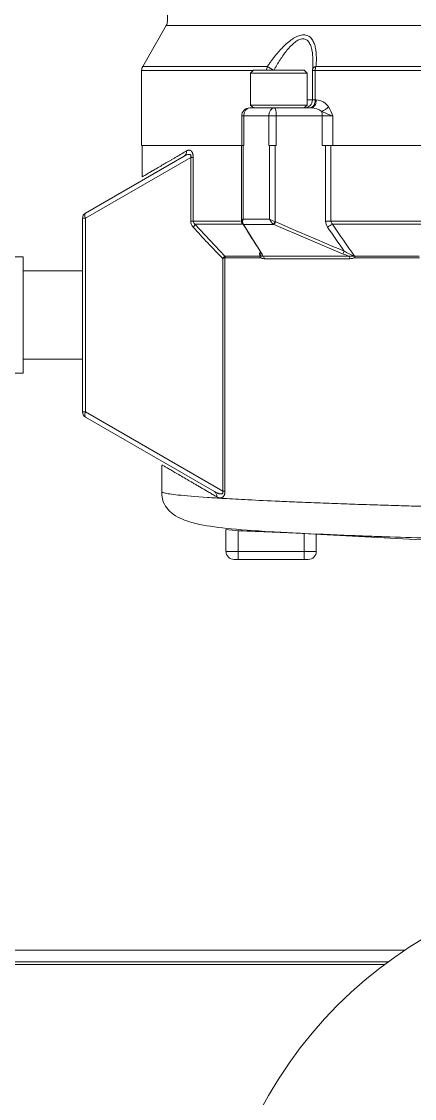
# Model space of a CAD drawing. Header units: millimetres. Extents: x 113490 to 142599, y -20467 to 115.
# Drawn here: x 133022.9 to 133122.3, y -7339.9 to -7067.3 of the extents above; entities that cross this region are included whole.
import ezdxf

# ---------------------------------------------------------------- set-up
doc = ezdxf.new("R2010")
doc.units = ezdxf.units.MM
doc.layers.add('DV1_0', color=7, linetype='Continuous')

msp = doc.modelspace()

# ---------------------------------------------------------------- linework, layer by layer
at = {"layer": 'DV1_0', "color": 7, "linetype": 'Continuous', "lineweight": 15}
for p, q in [((133059.78, -7047.15), (133059.78, -7067.31)), ((133059.51, -7068.32), (133053.54, -7078.67)), ((133053.26, -7079.68), (133053.26, -7098.69)), ((133081.56, -7079.64), (133080.85, -7080.36)), ((133080.85, -7080.36), (133095.14, -7080.36)), ((133080.85, -7080.36), (133080.85, -7088.46)), ((133081.56, -7079.64), (133094.42, -7079.64)), ((133095.14, -7080.36), (133094.42, -7079.64)), ((133095.14, -7088.46), (133095.14, -7080.36)), ((133096.51, -7079.68), (133096.51, -7087.14)), ((133082.23, -7089.17), (133080.62, -7089.17)), ((133080.85, -7088.46), (133095.14, -7088.46)), ((133080.85, -7088.46), (133081.56, -7089.17)), ((133082.23, -7089.17), (133085.13, -7089.17)), ((133086.83, -7089.17), (133085.13, -7089.17)), ((133096.15, -7089.17), (133086.83, -7089.17)), ((133094.42, -7089.17), (133095.14, -7088.46)), ((133078.59, -7091.2), (133078.59, -7098.69)), ((133064.02, -7101.37), (133039.06, -7115.78)), ((133078.53, -7098.69), (133053.26, -7098.69)), ((133053.39, -7098.69), (133053.39, -7106.6)), ((133078.53, -7098.69), (133078.94, -7098.69)), ((133078.53, -7098.69), (133078.53, -7117.97)), ((133079.14, -7098.69), (133078.94, -7098.69)), ((133085.65, -7098.69), (133085.44, -7098.69)), ((133085.65, -7098.69), (133087.08, -7098.69)), ((133087.08, -7098.69), (133087.35, -7098.69)), ((133098.94, -7098.69), (133101.63, -7098.69)), ((133101.63, -7098.69), (133261.49, -7098.69)), ((133038.3, -7117.1), (133038.3, -7166.14)), ((133086.72, -7118.67), (133079.09, -7118.67)), ((133083.73, -7126.09), (133079.09, -7118.67)), ((133083.36, -7125.82), (133083.4, -7125.9)), ((133023.32, -7126.89), (133019.36, -7126.89)), ((133023.32, -7126.89), (133023.32, -7156.35)), ((133083.22, -7126.69), (133083.23, -7126.68)), ((133107.16, -7126.68), (133107.18, -7126.69)), ((133038.3, -7130.44), (133023.32, -7130.44)), ((133023.32, -7152.8), (133038.3, -7152.8)), ((133019.36, -7156.35), (133023.32, -7156.35)), ((133039.06, -7167.46), (133071.7, -7186.3)), ((133058.37, -7179.57), (133058.37, -7186.32)), ((133074.62, -7201.44), (133074.62, -7195.86)), ((133089.08, -7196.63), (133124.15, -7198.47)), ((133097.48, -7197.07), (133097.48, -7201.44)), ((133076.66, -7203.47), (133077.67, -7203.47)), ((133077.67, -7203.47), (133094.44, -7203.47)), ((133094.44, -7203.47), (133095.45, -7203.47)), ((133119.87, -7302.37), (132849.06, -7302.37)), ((133115.58, -7305.37), (132849.06, -7305.37))]:
    msp.add_line(p, q, dxfattribs=at)
at = {"layer": 'DV1_0', "color": 7, "linetype": 'Continuous', "lineweight": 20}
for p, q in [((133059.51, -7068.32), (133303.61, -7068.32)), ((133085.1, -7078.67), (133053.54, -7078.67)), ((133097.39, -7078.67), (133265.73, -7078.67)), ((133081.53, -7079.68), (133053.26, -7079.68)), ((133096.51, -7079.68), (133097.21, -7079.68)), ((133097.21, -7079.68), (133265.91, -7079.68)), ((133097.21, -7079.68), (133097.21, -7087.14)), ((133096.51, -7087.14), (133095.14, -7087.14)), ((133096.51, -7087.14), (133097.21, -7087.14)), ((133097.21, -7087.14), (133097.48, -7087.14)), ((133078.59, -7091.2), (133079.14, -7091.2)), ((133079.14, -7091.2), (133085.44, -7091.2)), ((133079.14, -7098.69), (133079.14, -7091.2)), ((133087.35, -7091.2), (133085.44, -7091.2)), ((133085.44, -7091.2), (133085.44, -7098.69)), ((133087.35, -7091.2), (133087.35, -7098.69)), ((133098.94, -7091.2), (133087.35, -7091.2)), ((133098.94, -7098.69), (133098.94, -7091.2)), ((133098.94, -7091.2), (133101.63, -7091.2)), ((133101.63, -7091.2), (133101.63, -7098.69)), ((133078.94, -7117.31), (133078.94, -7098.69)), ((133085.65, -7098.69), (133085.65, -7117.31)), ((133087.08, -7098.69), (133087.08, -7117.96)), ((133099.84, -7117.84), (133099.84, -7098.69)), ((133101.19, -7098.69), (133101.19, -7117.84)), ((133065.71, -7101.72), (133039.06, -7117.1)), ((133065.71, -7117.84), (133065.71, -7101.72)), ((133065.71, -7101.72), (133066.32, -7101.72)), ((133066.32, -7101.72), (133066.32, -7117.84)), ((133039.06, -7117.1), (133038.3, -7117.1)), ((133039.06, -7117.1), (133039.06, -7166.14)), ((133078.94, -7117.31), (133085.65, -7117.31)), ((133065.71, -7117.84), (133066.32, -7117.84)), ((133066.32, -7117.84), (133078.27, -7117.84)), ((133066.77, -7118.61), (133074.35, -7126.7)), ((133066.77, -7118.61), (133078.61, -7118.61)), ((133086.72, -7118.67), (133104.13, -7126.09)), ((133101.19, -7117.84), (133099.84, -7117.84)), ((133101.19, -7117.84), (133128.12, -7117.84)), ((133101.55, -7118.61), (133127.68, -7118.61)), ((133073.79, -7186.19), (133073.79, -7127.28)), ((133074.35, -7126.7), (133074.24, -7126.82)), ((133074.35, -7126.7), (133083.22, -7126.7)), ((133074.35, -7127.11), (133074.35, -7186.19)), ((133083.3, -7127.08), (133074.43, -7127.08)), ((133083.22, -7126.69), (133083.94, -7126.66)), ((133083.94, -7126.66), (133105.72, -7126.66)), ((133105.98, -7127.35), (133084.28, -7127.35)), ((133105.72, -7126.66), (133107.18, -7126.69)), ((133107.19, -7126.7), (133123.52, -7126.7)), ((133123.57, -7127.08), (133107.25, -7127.08)), ((133038.3, -7166.14), (133039.06, -7166.14)), ((133039.06, -7166.14), (133073.79, -7186.19)), ((133073.79, -7186.19), (133074.35, -7186.19)), ((133077.67, -7196.2), (133077.67, -7201.44)), ((133094.44, -7196.91), (133094.44, -7201.44)), ((133074.62, -7201.44), (133077.67, -7201.44)), ((133077.67, -7201.44), (133077.67, -7203.47)), ((133077.67, -7201.44), (133094.44, -7201.44)), ((133094.44, -7201.44), (133094.44, -7203.47)), ((133094.44, -7201.44), (133097.48, -7201.44)), ((133114.77, -7305.97), (132849.06, -7305.97))]:
    msp.add_line(p, q, dxfattribs=at)
at = {"layer": 'DV1_0', "color": 7, "linetype": 'Continuous', "lineweight": 15}
for centre, radius, start, end in [((133057.75, -7067.31), 2.03, 330, 0), ((133055.3, -7079.68), 2.03, 150, 180), ((133098.54, -7079.68), 2.03, 174.2304, 180), ((133094.48, -7087.14), 2.03, 270, 0), ((133080.62, -7091.2), 2.03, 90, 180), ((133039.83, -7117.1), 1.52, 120, 180), ((133079.57, -7117.84), 1.04, 179.5892, 207.7783), ((133079.71, -7117.77), 1.19, 207.2685, 211.4358), ((133393.07, -6925.66), 368.62, 211.571, 212.812), ((133082.35, -7127.09), 0.958, 0.8371, 24.3586), ((133107.17, -7126.71), 0.0225, 23.801, 63.2828), ((133106.12, -7127.05), 1.13, 358.631, 18.2821), ((133039.83, -7166.14), 1.52, 180, 240), ((133076.66, -7201.44), 2.03, 180, 270), ((133095.45, -7201.44), 2.03, 270, 0), ((133180.77, -7393.97), 110, 0, 240.5996)]:
    msp.add_arc(centre, radius, start, end, dxfattribs=at)
at = {"layer": 'DV1_0', "color": 7, "linetype": 'Continuous', "lineweight": 20}
for centre, radius, start, end in [((133097.39, -7090.87), 3.73, 31.5907, 88.611), ((133096.27, -7093.36), 4.19, 51.983, 91.6431), ((133110.54, -7065.61), 27.1, 244.439, 250.797), ((133090.66, -7094.9), 11.58, 18.6295, 31.1428), ((133088.24, -7116.38), 2.76, 199.7274, 233.6932), ((133088.44, -7113.02), 5.11, 236.9242, 254.6237), ((133068.02, -7117.78), 2.31, 181.6266, 223.5455), ((133067.32, -7117.77), 1, 184.2539, 236.6111), ((133244.06, -6959.82), 238.82, 221.9163, 224.5224), ((133079.63, -7118.1), 0.789, 219.2158, 226.3473), ((133087.43, -7117.4), 1.45, 235.6565, 241.0856), ((133485.52, -6208.34), 993.06, 246.3499, 247.44073), ((133102.52, -7117.82), 2.68, 180.4314, 215.1485), ((133938.56, -6539.42), 1019.3, 214.67811, 215.09218), ((133102.27, -7117.8), 1.08, 182.2341, 228.1697), ((133944.65, -6538.2), 1023.57, 214.54396, 215.09426), ((135125.4, -6734.26), 2079.54, 190.85391, 190.8772), ((133109.66, -7118.16), 8.87, 234.7669, 253.6454), ((133072.16, -7125.26), 2.59, 308.7829, 323.1355), ((133072.53, -7122.24), 5.19, 283.971, 290.4933), ((133074.43, -7127.21), 0.132, 89.2551, 128.757), ((133082.9, -7126.72), 1.05, 3.2894, 37.1934), ((133110.68, -7110.43), 16.97, 247.3375, 253.0397), ((133077.95, -7179.68), 16.51, 258.389, 269.0442)]:
    msp.add_arc(centre, radius, start, end, dxfattribs=at)
for centre, major_axis, ratio, start_param, end_param in [((133086.42, -7079.68), (0, 2.03), 0.753485, 1.047198, 1.570796), ((133086.42, -7079.68), (-1.68, 1.14), 0.083337, 4.621849, 5.675012), ((133098.54, -7079.68), (2.02, -0.2), 0.559268, 2.235418, 3.141593), ((133098.54, -7079.68), (0, 2.03), 0.657465, 1.047198, 1.570796), ((133080.62, -7091.2), (0, 2.03), 0.729172, 0, 1.570796), ((133086.83, -7091.2), (0, -2.03), 0.68433, 3.141593, 4.712389), ((133086.83, -7091.2), (0, 2.03), 0.258819, 4.712389, 6.283185), ((133099.29, -7088.91), (-1.7, -1.11), 0.406301, 1.06236, 2.127918), ((133098.42, -7091.2), (0, 2.03), 0.258819, 4.712389, 5.310655), ((133063.26, -7100.05), (0.76, -1.32), 0.88765, 0, 1.097211), ((133039.83, -7117.1), (-0.76, 1.32), 0.447214, 0, 1.318116), ((133065.58, -7119.37), (1.13, 1.02), 0.360181, 5.093282, 5.860443), ((133079.32, -7117.96), (0.685, 0.334), 0.853419, 3.145786, 3.90594), ((133086.88, -7117.96), (-0.367, -0.668), 0.228673, 0.411672, 1.695647), ((133086.96, -7117.99), (0.305, 0.698), 0.238424, 3.48591, 4.816271), ((133087.51, -7117.11), (0, -0.956), 0.965926, 5.79595, 5.883867), ((133100.72, -7119.37), (1.25, 0.87), 0.150727, 0.752795, 1.785269), ((133084, -7125.41), (0.64, 0.414), 0.896658, 2.517199, 3.140741), ((133084, -7125.41), (0.64, 0.414), 0.896658, 3.166732, 3.818159), ((133104.35, -7125.41), (-0.292, -0.704), 0.240259, 0.369142, 1.670108), ((133073.69, -7127.11), (0.473, -0.597), 0.810718, 0.999796, 1.421599), ((133073.77, -7127.08), (0, -0.762), 0.86959, 1.570796, 2.094395), ((133083.67, -7127.35), (0, 0.762), 0.789697, 4.712389, 5.820147), ((133105.51, -7127.35), (0, 0.762), 0.613497, 4.712389, 5.820146), ((133039.83, -7166.14), (0.76, 1.32), 0.447214, 1.823477, 3.141593), ((133070.93, -7187.62), (-0.76, -1.32), 0.857088, 2.030307, 3.141593)]:
    msp.add_ellipse(centre, major_axis=major_axis, ratio=ratio, start_param=start_param, end_param=end_param, dxfattribs=at)
at = {"layer": 'DV1_0', "color": 7, "linetype": 'Continuous', "lineweight": 15}
for centre, major_axis, ratio, start_param, end_param in [((133079.32, -7117.96), (0.685, 0.334), 0.853419, 3.043147, 3.145786), ((133079.34, -7117.99), (0.65, 0.398), 0.88981, 3.14128, 3.868884)]:
    msp.add_ellipse(centre, major_axis=major_axis, ratio=ratio, start_param=start_param, end_param=end_param, dxfattribs=at)
at = {"layer": 'DV1_0', "color": 7, "linetype": 'Continuous', "lineweight": 20}
for points, knots in [([(133085.1, -7078.67), (133085.19, -7078.53), (133085.37, -7078.26), (133085.66, -7077.86), (133085.94, -7077.47), (133086.22, -7077.08), (133086.5, -7076.71), (133086.78, -7076.35), (133087.33, -7075.66), (133088.14, -7074.7), (133089.29, -7073.49), (133090.48, -7072.41), (133091.75, -7071.5), (133092.83, -7070.96), (133093.68, -7070.72), (133094.29, -7070.66), (133094.86, -7070.72), (133095.54, -7070.95), (133096.22, -7071.49), (133096.8, -7072.41), (133097.18, -7073.48), (133097.4, -7074.7), (133097.48, -7075.75), (133097.5, -7076.62), (133097.49, -7077.28), (133097.45, -7077.96), (133097.41, -7078.43), (133097.39, -7078.67)], [0, 0, 0, 0, 0.018693, 0.0371, 0.055227, 0.073082, 0.09067, 0.107999, 0.125076, 0.189511, 0.249356, 0.31487, 0.374275, 0.436923, 0.468569, 0.499613, 0.530818, 0.562638, 0.625056, 0.684657, 0.750444, 0.810345, 0.874885, 0.904936, 0.935781, 0.967457, 1, 1, 1, 1]), ([(133086.72, -7079.68), (133087.21, -7078.78), (133087.74, -7077.88), (133088.85, -7076.17), (133089.43, -7075.34), (133090.37, -7074.2), (133090.69, -7073.83), (133091.35, -7073.16), (133091.69, -7072.85), (133092.21, -7072.45), (133092.39, -7072.32), (133092.74, -7072.11), (133092.91, -7072.01), (133093.26, -7071.86), (133093.43, -7071.8), (133093.77, -7071.72), (133093.93, -7071.7), (133094.25, -7071.7), (133094.4, -7071.72), (133094.69, -7071.79), (133094.83, -7071.85), (133095.22, -7072.08), (133095.43, -7072.3), (133095.71, -7072.7), (133095.79, -7072.85), (133095.95, -7073.15), (133096.01, -7073.31), (133096.2, -7073.82), (133096.3, -7074.19), (133096.53, -7075.34), (133096.6, -7076.16), (133096.63, -7077.12), (133096.63, -7077.22), (133096.63, -7077.33)], [0, 0, 0, 0, 0.125, 0.125, 0.25, 0.25, 0.3125, 0.3125, 0.375, 0.375, 0.40625, 0.40625, 0.4375, 0.4375, 0.46875, 0.46875, 0.5, 0.5, 0.53125, 0.53125, 0.5625, 0.5625, 0.625, 0.625, 0.65625, 0.65625, 0.6875, 0.6875, 0.75, 0.75, 0.875, 0.875, 0.8898347, 0.8898347, 0.8898347, 0.8898347]), ([(133096.15, -7089.17), (133096.32, -7089.17), (133096.5, -7089.12), (133096.82, -7088.91), (133096.97, -7088.76), (133097.22, -7088.39), (133097.31, -7088.16), (133097.45, -7087.67), (133097.48, -7087.4), (133097.48, -7087.14)], [0, 0, 0, 0, 0.25, 0.25, 0.5, 0.5, 0.75, 0.75, 1, 1, 1, 1]), ([(133053.39, -7106.63), (133053.39, -7106.63), (133053.43, -7106.6), (133053.65, -7106.48), (133054.03, -7106.26), (133054.58, -7105.94), (133055.29, -7105.52), (133056.16, -7105.01), (133057.19, -7104.41), (133058.16, -7103.84), (133058.98, -7103.37), (133059.58, -7103.02), (133060.21, -7102.65), (133060.87, -7102.26), (133061.56, -7101.86), (133062.29, -7101.43), (133063.04, -7100.99), (133063.83, -7100.53), (133064.37, -7100.21), (133064.65, -7100.05)], [0.2558978, 0.2558978, 0.2558978, 0.2558978, 0.3094677, 0.3718156, 0.4342639, 0.4968394, 0.5592041, 0.6218559, 0.6848205, 0.7481232, 0.775717, 0.8034044, 0.8311873, 0.8590678, 0.8870477, 0.915129, 0.9433136, 0.9716033, 1, 1, 1, 1]), ([(133065.71, -7101.72), (133065.72, -7101.68), (133065.74, -7101.62), (133065.76, -7101.53), (133065.77, -7101.44), (133065.77, -7101.36), (133065.76, -7101.26), (133065.74, -7101.16), (133065.68, -7101.06), (133065.56, -7100.96), (133065.36, -7100.91), (133065.08, -7100.93), (133064.76, -7101.02), (133064.41, -7101.16), (133064.16, -7101.3), (133064.02, -7101.37)], [0, 0, 0, 0, 0.029362, 0.056361, 0.081304, 0.104583, 0.126675, 0.16578, 0.206806, 0.252918, 0.360031, 0.502599, 0.639197, 0.804859, 1, 1, 1, 1]), ([(133064.65, -7100.05), (133064.74, -7100), (133064.86, -7099.94), (133065.01, -7099.9), (133065.08, -7099.88), (133065.12, -7099.88), (133065.13, -7099.87), (133065.14, -7099.87), (133065.15, -7099.87), (133065.25, -7099.86), (133065.34, -7099.86), (133065.47, -7099.89), (133065.53, -7099.91), (133065.6, -7099.94), (133065.64, -7099.95), (133065.65, -7099.96), (133065.66, -7099.97), (133065.67, -7099.97), (133065.67, -7099.97), (133065.77, -7100.03), (133065.86, -7100.11), (133065.97, -7100.26), (133066.03, -7100.34), (133066.09, -7100.45), (133066.11, -7100.51), (133066.12, -7100.53), (133066.13, -7100.55), (133066.13, -7100.56), (133066.17, -7100.64), (133066.21, -7100.77), (133066.25, -7100.93), (133066.26, -7101), (133066.27, -7101.05), (133066.27, -7101.08), (133066.31, -7101.29), (133066.32, -7101.49), (133066.32, -7101.72)], [0, 0, 0, 0, 0.125, 0.1875, 0.21875, 0.234375, 0.242187, 0.242187, 0.25, 0.25, 0.375, 0.375, 0.4375, 0.46875, 0.484375, 0.492188, 0.496094, 0.496094, 0.5, 0.5, 0.625, 0.625, 0.6875, 0.71875, 0.734375, 0.742188, 0.742188, 0.75, 0.75, 0.8125, 0.84375, 0.859375, 0.859375, 0.875, 0.875, 1, 1, 1, 1]), ([(133083.47, -7126.14), (133083.47, -7126.15), (133083.48, -7126.17), (133083.48, -7126.29), (133083.48, -7126.4), (133083.42, -7126.53), (133083.4, -7126.57), (133083.33, -7126.64), (133083.28, -7126.66), (133083.23, -7126.68)], [0.4764947, 0.4764947, 0.4764947, 0.4764947, 0.5, 0.5, 0.75, 0.75, 0.875, 0.875, 1, 1, 1, 1]), ([(133084.28, -7127.35), (133084.11, -7127.35), (133083.94, -7127.31), (133083.7, -7127.22), (133083.62, -7127.18), (133083.5, -7127.13), (133083.46, -7127.11), (133083.38, -7127.09), (133083.34, -7127.08), (133083.3, -7127.08)], [0, 0, 0, 0, 0.503007, 0.503007, 0.754511, 0.754511, 0.880262, 0.880262, 1, 1, 1, 1]), ([(133107.25, -7127.08), (133107.2, -7127.08), (133107.15, -7127.09), (133107.04, -7127.11), (133106.99, -7127.13), (133106.83, -7127.18), (133106.73, -7127.22), (133106.41, -7127.31), (133106.2, -7127.35), (133105.98, -7127.35)], [0, 0, 0, 0, 0.119749, 0.119749, 0.245499, 0.245499, 0.496999, 0.496999, 1, 1, 1, 1]), ([(133072.29, -7187.62), (133072.12, -7187.52), (133071.79, -7187.33), (133071.31, -7187.05), (133070.84, -7186.78), (133070.38, -7186.5), (133069.92, -7186.24), (133069.48, -7185.98), (133069.04, -7185.72), (133068.61, -7185.47), (133068.19, -7185.23), (133067.78, -7184.99), (133067.38, -7184.75), (133066.98, -7184.52), (133066.6, -7184.3), (133066.23, -7184.08), (133065.86, -7183.86), (133065.5, -7183.66), (133065.15, -7183.45), (133064.82, -7183.25), (133064.06, -7182.81), (133062.96, -7182.17), (133061.68, -7181.42), (133060.6, -7180.79), (133059.73, -7180.28), (133059.24, -7179.99), (133059.02, -7179.86), (133058.97, -7179.84)], [0, 0, 0, 0, 0.0135466, 0.0270618, 0.0405459, 0.0539991, 0.0674217, 0.0808139, 0.0941759, 0.1075081, 0.1208106, 0.1340838, 0.1473279, 0.1605431, 0.1737297, 0.1868879, 0.2000181, 0.2131205, 0.2261954, 0.239243, 0.2522636, 0.3158034, 0.3789073, 0.4416086, 0.5039412, 0.5665386, 0.5815783, 0.5815783, 0.5815783, 0.5815783]), ([(133058.37, -7186.32), (133058.37, -7186.43), (133058.92, -7186.7), (133062.16, -7187.18), (133067.92, -7187.66), (133074.37, -7188.06), (133080.32, -7188.39), (133086.85, -7188.7), (133093.36, -7188.97), (133099.04, -7189.2), (133104.97, -7189.42), (133110.73, -7189.61), (133116.22, -7189.79), (133121.39, -7189.94), (133124.77, -7190.04), (133126.37, -7190.08)], [0.5867531, 0.5867531, 0.5867531, 0.5867531, 0.6249493, 0.6838757, 0.7498245, 0.7776453, 0.8123894, 0.8519109, 0.8748066, 0.9001137, 0.9236443, 0.9453984, 0.9653757, 0.9835763, 1, 1, 1, 1]), ([(133071.7, -7186.3), (133071.78, -7186.35), (133071.94, -7186.44), (133072.16, -7186.55), (133072.38, -7186.65), (133072.58, -7186.73), (133072.76, -7186.79), (133072.99, -7186.86), (133073.25, -7186.91), (133073.52, -7186.9), (133073.7, -7186.82), (133073.82, -7186.67), (133073.85, -7186.43), (133073.81, -7186.27), (133073.79, -7186.19)], [0, 0, 0, 0, 0.101323, 0.195403, 0.28226, 0.361922, 0.434425, 0.499816, 0.641549, 0.749421, 0.819283, 0.874829, 0.931163, 1, 1, 1, 1]), ([(133074.35, -7186.19), (133074.35, -7186.3), (133074.34, -7186.42), (133074.33, -7186.58), (133074.32, -7186.63), (133074.31, -7186.73), (133074.3, -7186.78), (133074.27, -7186.93), (133074.24, -7187.03), (133074.19, -7187.16), (133074.17, -7187.22), (133074.13, -7187.29), (133074.12, -7187.32), (133074.11, -7187.34), (133074.1, -7187.35), (133074.02, -7187.48), (133073.94, -7187.59), (133073.79, -7187.71), (133073.71, -7187.76), (133073.62, -7187.81), (133073.56, -7187.83), (133073.54, -7187.84), (133073.53, -7187.85), (133073.52, -7187.85), (133073.51, -7187.85), (133073.42, -7187.88), (133073.32, -7187.9), (133073.16, -7187.9), (133073.08, -7187.9), (133072.99, -7187.89), (133072.94, -7187.88), (133072.92, -7187.87), (133072.9, -7187.87), (133072.89, -7187.87), (133072.69, -7187.82), (133072.49, -7187.74), (133072.29, -7187.62)], [0, 0, 0, 0, 0.0625, 0.0625, 0.09375, 0.09375, 0.125, 0.125, 0.1875, 0.1875, 0.21875, 0.234375, 0.242188, 0.242188, 0.25, 0.25, 0.375, 0.375, 0.4375, 0.46875, 0.484375, 0.492188, 0.496094, 0.496094, 0.5, 0.5, 0.625, 0.625, 0.6875, 0.71875, 0.734375, 0.742188, 0.742188, 0.75, 0.75, 1, 1, 1, 1]), ([(133088.7, -7196.61), (133092.42, -7196.8), (133096.51, -7196.99), (133103.29, -7197.28), (133105.71, -7197.38), (133109.49, -7197.53), (133110.78, -7197.58), (133113.41, -7197.67), (133114.74, -7197.72), (133119.65, -7197.89), (133123.33, -7198.01), (133127.12, -7198.12)], [0.6839961, 0.6839961, 0.6839961, 0.6839961, 0.796453, 0.796453, 0.8550725, 0.8550725, 0.8843823, 0.8843823, 0.913692, 0.913692, 0.9913567, 0.9913567, 0.9913567, 0.9913567])]:
    msp.add_open_spline(points, degree=3, knots=knots, dxfattribs=at)
at = {"layer": 'DV1_0', "color": 7, "linetype": 'Continuous', "lineweight": 15}
for points in [[(133096.63, -7077.33), (133096.63, -7078.09), (133096.6, -7078.88), (133096.54, -7079.68)], [(133083.26, -7125.41), (133083.37, -7125.67), (133083.45, -7125.92), (133083.47, -7126.14)]]:
    msp.add_open_spline(points, degree=3, dxfattribs=at)
for points, knots in [([(133097.21, -7087.14), (133097.21, -7087.4), (133097.17, -7087.67), (133097.04, -7088.16), (133096.94, -7088.39), (133096.69, -7088.76), (133096.55, -7088.91), (133096.22, -7089.12), (133096.05, -7089.17), (133095.87, -7089.17)], [0, 0, 0, 0, 0.25, 0.25, 0.5, 0.5, 0.75, 0.75, 1, 1, 1, 1]), ([(133078.58, -7117.96), (133078.57, -7117.94), (133078.55, -7117.92), (133078.54, -7117.88), (133078.53, -7117.84), (133078.53, -7117.79), (133078.55, -7117.73), (133078.58, -7117.67), (133078.62, -7117.6), (133078.69, -7117.52), (133078.8, -7117.42), (133078.89, -7117.35), (133078.94, -7117.31)], [0, 0, 0, 0, 0.074949, 0.153096, 0.234505, 0.319233, 0.40733, 0.498841, 0.592344, 0.707033, 0.842918, 1, 1, 1, 1]), ([(133083.22, -7126.7), (133083.22, -7126.7), (133083.22, -7126.69), (133083.22, -7126.69), (133083.22, -7126.69)], [0, 0, 0, 0, 0.477767, 1, 1, 1, 1]), ([(133058.97, -7179.84), (133058.85, -7179.77), (133058.6, -7179.62), (133058.41, -7179.51), (133058.37, -7179.49), (133058.37, -7179.49)], [0.5815783, 0.5815783, 0.5815783, 0.5815783, 0.6289825, 0.6913088, 0.7310667, 0.7310667, 0.7310667, 0.7310667]), ([(133058.37, -7186.32), (133058.38, -7186.67), (133058.46, -7188.47), (133059.3, -7190.08), (133060.8, -7191.87), (133063.49, -7193.44), (133068.13, -7194.78), (133076.14, -7195.85), (133083.23, -7196.3), (133087.85, -7196.56)], [0, 0, 0, 0, 0.016176, 0.099051, 0.186067, 0.298797, 0.489609, 0.722769, 1, 1, 1, 1]), ([(133085.45, -7196.43), (133086.35, -7196.48), (133087.28, -7196.53), (133088.39, -7196.59), (133088.55, -7196.6), (133088.7, -7196.61)], [0.65016098, 0.65016098, 0.65016098, 0.65016098, 0.67921387, 0.67921387, 0.68399609, 0.68399609, 0.68399609, 0.68399609])]:
    msp.add_open_spline(points, degree=3, knots=knots, dxfattribs=at)
at = {"layer": 'DV1_0', "color": 7, "linetype": 'Continuous', "lineweight": 20}
msp.add_rational_spline([(133079.02, -7118.6), (133078.96, -7118.52), (133078.91, -7118.43), (133078.85, -7118.23), (133078.83, -7118.12), (133078.82, -7117.79), (133078.86, -7117.55), (133078.94, -7117.31)], [0.999999957144, 0.99999996313, 0.999999969069, 0.999999979806, 0.99999998457, 0.999999995961, 1.00000000003, 1], degree=3, knots=[0, 0, 0, 0, 0.25, 0.25, 0.5, 0.5, 1, 1, 1, 1], dxfattribs=at)
msp.add_open_spline([(133094.44, -7196.88), (133089.14, -7196.67), (133083.55, -7196.44), (133077.67, -7196.2)], degree=3, dxfattribs=at)

doc.saveas('drawing.dxf')
